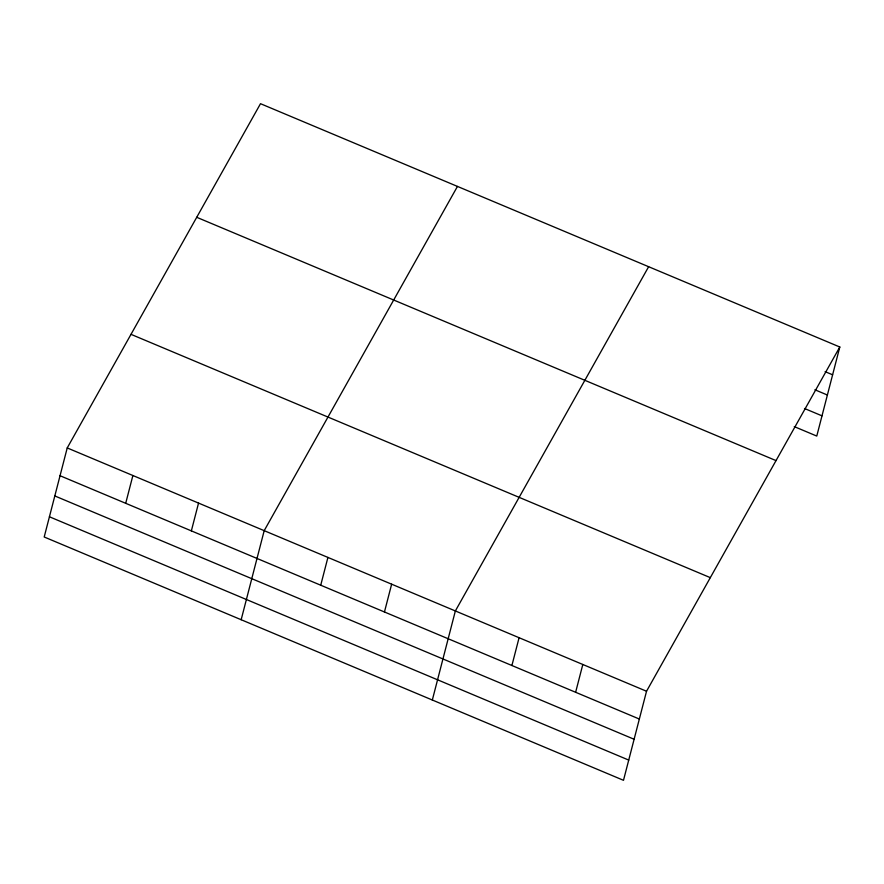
<?xml version="1.0" encoding="UTF-8"?>
<svg xmlns="http://www.w3.org/2000/svg" width="884" height="884" viewBox="0 0 884 884"><rect width="100%" height="100%" fill="white"/><g stroke="black" fill="none" stroke-linecap="round" stroke-linejoin="round"><path stroke-width="1.33" d="M67.228 447.934L44.2 536.997L623.496 780.307L646.536 691.244L839.8 347.003L260.504 103.693L67.228 447.934L646.536 691.244M125.705 503.305L132.887 475.515M191.353 530.875L198.546 503.084M241.166 619.717L264.194 530.665L457.459 186.425M320.726 585.219L327.92 557.428M384.452 611.982L391.645 584.191M432.331 700.018L455.359 610.954L648.635 266.714M511.902 665.508L519.085 637.718M575.628 692.271L582.81 664.481M839.8 347.003L816.772 436.066L794.274 426.618M825.115 371.645L832.617 374.794M814.893 389.767L827.38 395.015M804.506 408.496L821.998 415.845M196.723 217.298L776.019 460.597M131.009 334.34L710.316 577.639M60.046 475.725L639.342 719.035M54.819 495.946L634.115 739.256M49.427 516.775L628.734 760.085"/></g></svg>
